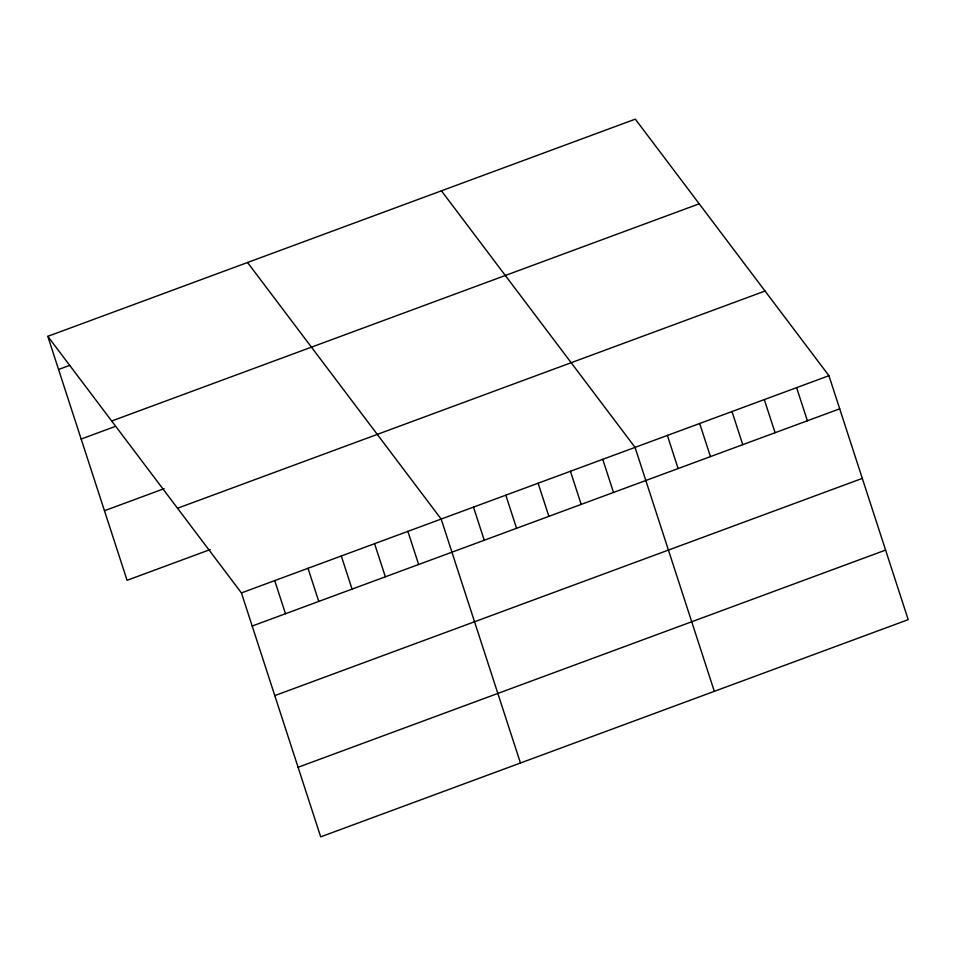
<?xml version="1.0" encoding="UTF-8"?>
<svg xmlns="http://www.w3.org/2000/svg" width="956" height="956" viewBox="0 0 956 956"><rect width="100%" height="100%" fill="white"/><g stroke="black" fill="none" stroke-linecap="round" stroke-linejoin="round"><path stroke-width="1.43" d="M47.8 336.345L635.31 119.142L828.936 375.696L908.2 619.655L320.69 836.858L241.426 592.911L47.8 336.345L127.064 580.304L210.296 549.533M58.567 369.47L69.657 365.371M111.697 421.01L699.206 203.807M81.164 439.043L114.457 426.735M104.455 510.731L164.109 488.671M177.529 508.245L765.039 291.03M241.426 592.911L828.936 375.696M252.181 626.037L839.703 408.821M274.79 695.61L862.3 478.394M298.081 767.286L885.591 550.082M441.433 190.818L635.059 447.384L714.323 691.331M247.556 262.494L441.17 519.06L520.446 763.008M796.623 387.646L807.39 420.771M764.31 399.596L775.077 432.721M731.997 411.534L742.752 444.671M699.684 423.484L710.439 456.61M667.372 435.434L678.127 468.56M602.746 459.322L613.501 492.448M570.433 471.272L581.188 504.398M538.12 483.222L548.875 516.348M505.808 495.16L516.563 528.286M473.483 507.11L484.25 540.236M407.877 531.369L418.644 564.494M374.585 543.677L385.352 576.803M341.304 555.986L352.059 589.111M308.011 568.294L318.766 601.42M274.719 580.603L285.474 613.728"/></g></svg>
